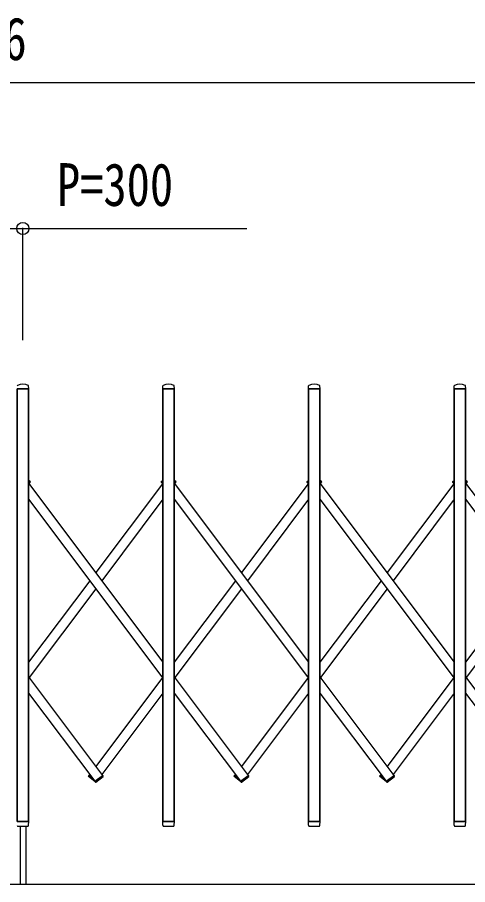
# Model space of a CAD drawing. Units: millimetres, scale not verified. Extents: x -16832 to 16820, y -11892 to 11880.
# Drawn here: x 11412 to 12339, y -7688 to -5904 of the extents above; entities that cross this region are included whole.
import ezdxf
from ezdxf.enums import TextEntityAlignment as Align

# ---------------------------------------------------------------- set-up
doc = ezdxf.new("R2010")
doc.units = ezdxf.units.MM
doc.header["$LTSCALE"] = 50
for name, color, linetype in [('0-3_YKK_11E', 7, 'Continuous'), ('0-5_YKK_13', 4, 'Continuous'), ('0-6_YKK_A1', 4, 'Continuous'), ('0-7_YKK_D', 6, 'Continuous')]:
    doc.layers.add(name, color=color, linetype=linetype)
doc.styles.add('ＭＳ ゴシック', font='')
doc.styles.get('ＭＳ ゴシック').set_extended_font_data('MS Gothic')

msp = doc.modelspace()

# ---------------------------------------------------------------- linework, layer by layer
at = {"layer": '0-3_YKK_11E'}
msp.add_line((15176.67, -7688.18), (7790.65, -7688.18), dxfattribs=at)
at = {"layer": '0-5_YKK_13'}
for p, q in [((11435.14, -6668.2), (11411.74, -6668.2)), ((11435.44, -6667.88), (11435.06, -6661.75)), ((11711.44, -6667.88), (11711.81, -6661.75)), ((11735.14, -6668.2), (11711.74, -6668.2)), ((11735.44, -6667.88), (11735.06, -6661.75)), ((12011.44, -6667.88), (12011.81, -6661.75)), ((12035.14, -6668.2), (12011.74, -6668.2)), ((12035.44, -6667.88), (12035.06, -6661.75)), ((12311.44, -6667.88), (12311.81, -6661.75)), ((12335.14, -6668.2), (12311.74, -6668.2)), ((12335.44, -6667.88), (12335.06, -6661.75)), ((11438.36, -6859.05), (11434.94, -6856.48)), ((11437.66, -6861.65), (11434.94, -6859.61)), ((11437.66, -6861.65), (11438.56, -6860.45)), ((11709.21, -6861.64), (11708.31, -6860.44)), ((11709.22, -6861.65), (11708.32, -6860.45)), ((11708.51, -6859.04), (11711.93, -6856.46)), ((11708.52, -6859.05), (11711.94, -6856.48)), ((11709.21, -6861.64), (11711.93, -6859.59)), ((11709.22, -6861.65), (11711.94, -6859.61)), ((11738.36, -6859.05), (11734.94, -6856.48)), ((11737.66, -6861.65), (11734.94, -6859.61)), ((11737.66, -6861.65), (11738.56, -6860.45)), ((12009.22, -6861.65), (12008.32, -6860.45)), ((12008.52, -6859.05), (12011.94, -6856.48)), ((12009.22, -6861.65), (12011.94, -6859.61)), ((12038.36, -6859.05), (12034.94, -6856.48)), ((12037.66, -6861.65), (12034.94, -6859.61)), ((12037.66, -6861.65), (12038.56, -6860.45)), ((12309.22, -6861.65), (12308.32, -6860.45)), ((12308.52, -6859.05), (12311.94, -6856.48)), ((12309.22, -6861.65), (12311.94, -6859.61)), ((12338.36, -6859.05), (12334.94, -6856.48)), ((12337.66, -6861.65), (12334.94, -6859.61)), ((12337.66, -6861.65), (12338.56, -6860.45)), ((11559.25, -7463.37), (11558.34, -7464.57)), ((11571.4, -7475.64), (11558.54, -7465.97)), ((11566.29, -7468.67), (11559.25, -7463.37)), ((11571.25, -7475.76), (11587.71, -7463.37)), ((11571.25, -7475.76), (11572.15, -7476.96)), ((11573.55, -7477.15), (11588.41, -7465.97)), ((11575.71, -7475.76), (11574.81, -7476.96)), ((11575.71, -7475.76), (11575.56, -7475.64)), ((11587.71, -7463.37), (11588.61, -7464.57)), ((11859.25, -7463.37), (11858.34, -7464.57)), ((11871.4, -7475.64), (11858.54, -7465.97)), ((11866.29, -7468.67), (11859.25, -7463.37)), ((11871.25, -7475.76), (11887.71, -7463.37)), ((11871.25, -7475.76), (11872.15, -7476.96)), ((11873.55, -7477.15), (11888.41, -7465.97)), ((11875.71, -7475.76), (11874.81, -7476.96)), ((11875.71, -7475.76), (11875.56, -7475.64)), ((11887.71, -7463.37), (11888.61, -7464.57)), ((12159.25, -7463.37), (12158.34, -7464.57)), ((12171.4, -7475.64), (12158.54, -7465.97)), ((12166.29, -7468.67), (12159.25, -7463.37)), ((12171.25, -7475.76), (12187.71, -7463.37)), ((12171.25, -7475.76), (12172.15, -7476.96)), ((12173.55, -7477.15), (12188.41, -7465.97)), ((12175.71, -7475.76), (12174.81, -7476.96)), ((12175.71, -7475.76), (12175.56, -7475.64)), ((12187.71, -7463.37), (12188.61, -7464.57)), ((11435.14, -7558.2), (11411.74, -7558.2)), ((11434.99, -7565.91), (11435.44, -7558.52)), ((11711.89, -7565.91), (11711.44, -7558.52)), ((11735.14, -7558.2), (11711.74, -7558.2)), ((11734.99, -7565.91), (11735.44, -7558.52)), ((12011.89, -7565.91), (12011.44, -7558.52)), ((12035.14, -7558.2), (12011.74, -7558.2)), ((12034.99, -7565.91), (12035.44, -7558.52)), ((12311.89, -7565.91), (12311.44, -7558.52)), ((12335.14, -7558.2), (12311.74, -7558.2)), ((12334.99, -7565.91), (12335.44, -7558.52)), ((11413.91, -7568.2), (11432.97, -7568.2)), ((11434.96, -7566.32), (11434.99, -7565.91)), ((11711.89, -7565.91), (11711.92, -7566.32)), ((11713.91, -7568.2), (11732.97, -7568.2)), ((11734.96, -7566.32), (11734.99, -7565.91)), ((12011.89, -7565.91), (12011.92, -7566.32)), ((12013.91, -7568.2), (12032.97, -7568.2)), ((12034.96, -7566.32), (12034.99, -7565.91)), ((12311.89, -7565.91), (12311.92, -7566.32)), ((12313.91, -7568.2), (12332.97, -7568.2)), ((12334.96, -7566.32), (12334.99, -7565.91))]:
    msp.add_line(p, q, dxfattribs=at)
for centre, radius, start, end in [((11412.81, -6661.82), 1, 117.6601, 176.5), ((11423.44, -6682.09), 23.89, 62.3399, 117.6601), ((11434.07, -6661.82), 1, 3.5, 62.3399), ((11435.14, -6667.9), 0.3, 270, 0), ((11435.14, -6667.9), 0.3, 0, 3.5), ((11711.74, -6667.9), 0.3, 176.5, 180), ((11711.74, -6667.9), 0.3, 180, 270), ((11712.81, -6661.82), 1, 117.6601, 176.5), ((11723.44, -6682.09), 23.89, 62.3399, 117.6601), ((11734.07, -6661.82), 1, 3.5, 62.3399), ((11735.14, -6667.9), 0.3, 270, 0), ((11735.14, -6667.9), 0.3, 0, 3.5), ((12011.74, -6667.9), 0.3, 176.5, 180), ((12011.74, -6667.9), 0.3, 180, 270), ((12012.81, -6661.82), 1, 117.6601, 176.5), ((12023.44, -6682.09), 23.89, 62.3399, 117.6601), ((12034.07, -6661.82), 1, 3.5, 62.3399), ((12035.14, -6667.9), 0.3, 270, 0), ((12035.14, -6667.9), 0.3, 0, 3.5), ((12311.74, -6667.9), 0.3, 176.5, 180), ((12311.74, -6667.9), 0.3, 180, 270), ((12312.81, -6661.82), 1, 117.6601, 176.5), ((12323.44, -6682.09), 23.89, 62.3399, 117.6601), ((12334.07, -6661.82), 1, 3.5, 62.3399), ((12335.14, -6667.9), 0.3, 270, 0), ((12335.14, -6667.9), 0.3, 0, 3.5), ((11437.76, -6859.85), 1, 323.04394, 53.04394), ((11709.11, -6859.84), 1, 126.95606, 216.95606), ((11709.12, -6859.85), 1, 126.95606, 216.95606), ((11737.76, -6859.85), 1, 323.04394, 53.04394), ((12009.12, -6859.85), 1, 126.95606, 216.95606), ((12037.76, -6859.85), 1, 323.04394, 53.04394), ((12309.12, -6859.85), 1, 126.95606, 216.95606), ((12337.76, -6859.85), 1, 323.04394, 53.04394), ((11559.14, -7465.17), 1, 143.04394, 233.04394), ((11587.81, -7465.17), 1, 306.95606, 36.95606), ((11859.14, -7465.17), 1, 143.04394, 233.04394), ((11887.81, -7465.17), 1, 306.95606, 36.95606), ((12159.14, -7465.17), 1, 143.04394, 233.04394), ((12187.81, -7465.17), 1, 306.95606, 36.95606), ((11572.95, -7476.36), 1, 216.95606, 306.95606), ((11574.01, -7476.36), 1, 233.04394, 323.04394), ((11872.95, -7476.36), 1, 216.95606, 306.95606), ((11874.01, -7476.36), 1, 233.04394, 323.04394), ((12172.95, -7476.36), 1, 216.95606, 306.95606), ((12174.01, -7476.36), 1, 233.04394, 323.04394), ((11435.14, -7558.5), 0.3, 356.5, 90), ((11711.74, -7558.5), 0.3, 90, 183.5), ((11735.14, -7558.5), 0.3, 356.5, 90), ((12011.74, -7558.5), 0.3, 90, 183.5), ((12035.14, -7558.5), 0.3, 356.5, 90), ((12311.74, -7558.5), 0.3, 90, 183.5), ((12335.14, -7558.5), 0.3, 356.5, 90), ((11413.91, -7566.2), 2, 183.5, 270), ((11432.97, -7566.2), 2, 270, 356.5), ((11713.91, -7566.2), 2, 183.5, 270), ((11732.97, -7566.2), 2, 270, 356.5), ((12013.91, -7566.2), 2, 183.5, 270), ((12032.97, -7566.2), 2, 270, 356.5), ((12313.91, -7566.2), 2, 183.5, 270), ((12332.97, -7566.2), 2, 270, 356.5)]:
    msp.add_arc(centre, radius, start, end, dxfattribs=at)
at = {"layer": '0-6_YKK_A1'}
for p, q in [((11411.94, -6668.2), (11434.94, -6668.2)), ((11434.94, -6668.2), (11411.94, -6668.2)), ((11711.94, -6668.2), (11734.94, -6668.2)), ((11734.94, -6668.2), (11711.94, -6668.2)), ((12311.94, -6668.2), (12334.94, -6668.2)), ((12334.94, -6668.2), (12311.94, -6668.2)), ((11434.94, -6862.07), (11711.94, -7230.25)), ((11435.97, -6863.43), (11437.43, -6861.48)), ((11710.95, -6863.45), (11573.46, -7046.19)), ((11709.45, -6861.45), (11711.93, -6859.59)), ((11709.45, -6861.45), (11711.93, -6864.75)), ((11709.46, -6861.47), (11711.94, -6859.61)), ((11709.46, -6861.47), (11711.94, -6864.77)), ((11734.94, -6862.07), (12011.94, -7230.25)), ((11735.97, -6863.43), (11737.43, -6861.48)), ((12010.95, -6863.45), (11873.46, -7046.19)), ((12009.46, -6861.47), (12011.94, -6859.61)), ((12009.46, -6861.47), (12011.94, -6864.77)), ((12034.94, -6862.07), (12311.94, -7230.25)), ((12035.97, -6863.43), (12037.43, -6861.48)), ((12310.95, -6863.45), (12173.46, -7046.19)), ((12309.46, -6861.47), (12311.94, -6859.61)), ((12309.46, -6861.47), (12311.94, -6864.77)), ((12334.94, -6862.07), (12611.94, -7230.25)), ((12335.97, -6863.43), (12337.43, -6861.48)), ((11434.94, -6895.34), (11711.94, -7263.51)), ((11711.94, -6895.4), (11585.98, -7062.83)), ((11734.94, -6895.34), (12011.94, -7263.51)), ((12011.94, -6895.4), (11885.98, -7062.83)), ((12034.94, -6895.34), (12311.94, -7263.51)), ((12311.94, -6895.4), (12185.98, -7062.83)), ((12334.94, -6895.34), (12611.94, -7263.51)), ((11560.95, -7062.83), (11434.94, -7230.31)), ((11860.95, -7062.83), (11734.94, -7230.31)), ((12160.95, -7062.83), (12034.94, -7230.31)), ((12460.95, -7062.83), (12334.94, -7230.31)), ((11573.46, -7079.46), (11435.98, -7262.2)), ((11873.46, -7079.46), (11735.98, -7262.2)), ((12173.46, -7079.46), (12035.98, -7262.2)), ((12473.46, -7079.46), (12335.98, -7262.2)), ((11434.94, -7260.82), (11587.47, -7463.55)), ((11710.96, -7262.22), (11573.48, -7444.96)), ((11734.94, -7260.82), (11887.47, -7463.55)), ((12010.96, -7262.22), (11873.48, -7444.96)), ((12034.94, -7260.82), (12187.47, -7463.55)), ((12310.96, -7262.22), (12173.48, -7444.96)), ((12334.94, -7260.82), (12487.47, -7463.55)), ((11434.94, -7294.09), (11571.49, -7475.58)), ((11711.94, -7294.18), (11585.99, -7461.59)), ((11734.94, -7294.09), (11871.49, -7475.58)), ((12011.94, -7294.18), (11885.99, -7461.59)), ((12034.94, -7294.09), (12171.49, -7475.58)), ((12311.94, -7294.18), (12185.99, -7461.59)), ((12334.94, -7294.09), (12471.49, -7475.58)), ((11560.96, -7461.59), (11559.49, -7463.55)), ((11566.29, -7468.67), (11559.49, -7463.55)), ((11571.49, -7475.58), (11587.47, -7463.55)), ((11860.96, -7461.59), (11859.49, -7463.55)), ((11866.29, -7468.67), (11859.49, -7463.55)), ((11871.49, -7475.58), (11887.47, -7463.55)), ((12160.96, -7461.59), (12159.49, -7463.55)), ((12166.29, -7468.67), (12159.49, -7463.55)), ((12171.49, -7475.58), (12187.47, -7463.55)), ((11411.94, -7558.2), (11434.94, -7558.2)), ((11434.94, -7558.2), (11411.94, -7558.2)), ((11711.94, -7558.2), (11734.94, -7558.2)), ((11734.94, -7558.2), (11711.94, -7558.2)), ((12311.94, -7558.2), (12334.94, -7558.2)), ((12334.94, -7558.2), (12311.94, -7558.2)), ((11417.44, -7568.2), (11417.44, -7688.2)), ((11429.44, -7568.2), (11429.44, -7688.2))]:
    msp.add_line(p, q, dxfattribs=at)
for points in [[(11411.94, -6668.2), (11434.94, -6668.2), (11434.94, -7558.2), (11411.94, -7558.2)], [(11411.94, -7558.2), (11434.94, -7558.2), (11434.94, -6668.2), (11411.94, -6668.2)], [(11711.94, -6668.2), (11734.94, -6668.2), (11734.94, -7558.2), (11711.94, -7558.2)], [(11711.94, -7558.2), (11734.94, -7558.2), (11734.94, -6668.2), (11711.94, -6668.2)], [(12011.94, -6668.2), (12034.94, -6668.2), (12034.94, -7558.2), (12011.94, -7558.2)], [(12011.94, -7558.2), (12034.94, -7558.2), (12034.94, -6668.2), (12011.94, -6668.2)], [(12311.94, -6668.2), (12334.94, -6668.2), (12334.94, -7558.2), (12311.94, -7558.2)], [(12311.94, -7558.2), (12334.94, -7558.2), (12334.94, -6668.2), (12311.94, -6668.2)]]:
    msp.add_lwpolyline(points, close=True, dxfattribs=at)
for points in [[(11434.94, -6859.61), (11437.42, -6861.47), (11434.94, -6859.61)], [(11734.94, -6859.61), (11737.42, -6861.47), (11734.94, -6859.61)], [(12034.94, -6859.61), (12037.42, -6861.47), (12034.94, -6859.61)], [(12334.94, -6859.61), (12337.42, -6861.47), (12334.94, -6859.61)]]:
    msp.add_lwpolyline(points, dxfattribs=at)
at = {"layer": '0-7_YKK_D'}
for p, q in [((8604.93, -6038.18), (14130.93, -6038.18)), ((11423.43, -6568.18), (11423.43, -6337.18))]:
    msp.add_line(p, q, dxfattribs=at)
msp.add_lwpolyline([(11123.43, -6338.18), (11423.43, -6338.18), (11884.63, -6338.18)], dxfattribs=at)
msp.add_circle((11423.43, -6338.18), 12.5, dxfattribs=at)

# ---------------------------------------------------------------- texts
at = {"layer": '0-7_YKK_D', "style": 'ＭＳ ゴシック', "width": 0.8}
for s, p in [('W=5726', (11143.93, -6018.18)), ('P=300', (11493.43, -6318.18))]:
    msp.add_text(s, height=87.98, dxfattribs=at).set_placement(p, align=Align.BOTTOM_LEFT)

doc.saveas('drawing.dxf')
